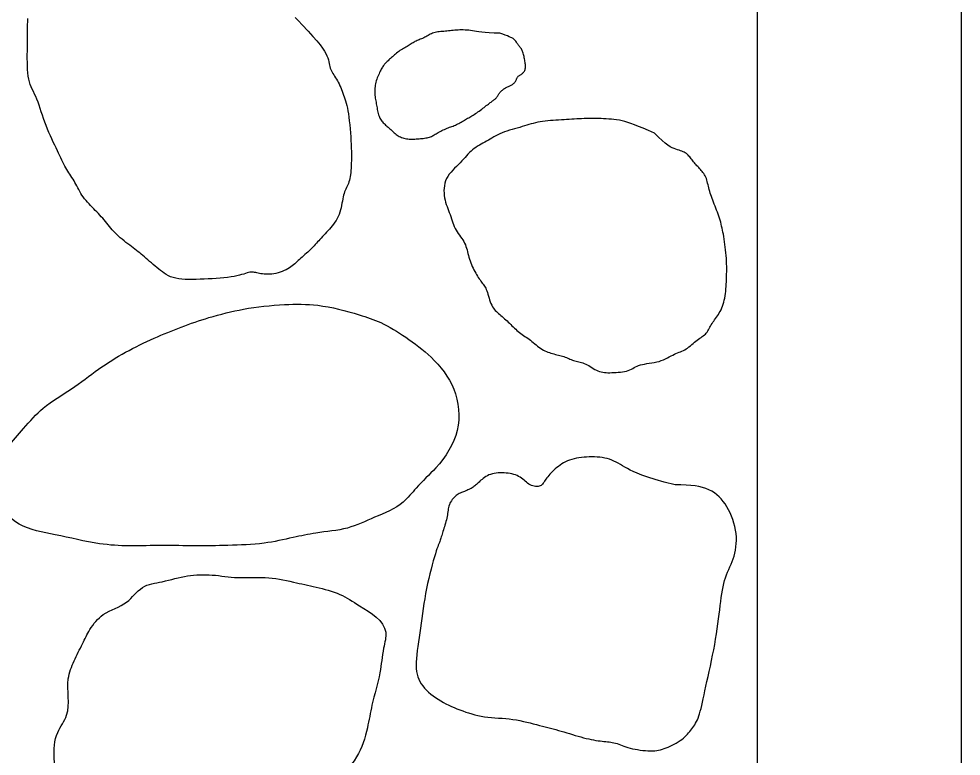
# Model space of a CAD drawing. Header units: inches. Extents: x 11 to 68, y 11 to 126.
# Drawn here: x 44.85 to 67.98, y 69.4 to 87.49 of the extents above; entities that cross this region are included whole.
import ezdxf

# ---------------------------------------------------------------- set-up
doc = ezdxf.new("R2010")
doc.units = ezdxf.units.IN
doc.header["$MEASUREMENT"] = 0

msp = doc.modelspace()

# ---------------------------------------------------------------- linework, layer by layer
for p, q in [((62.98, 26.012), (62.98, 126.012)), ((67.98, 126.012), (67.98, 23.632))]:
    msp.add_line(p, q)
for points in [[(51.801, 87.343), (51.948, 87.191), (52.069, 87.06), (52.167, 86.948), (52.244, 86.852), (52.305, 86.771), (52.351, 86.7), (52.385, 86.639), (52.411, 86.583), (52.431, 86.532), (52.447, 86.484), (52.459, 86.439), (52.468, 86.396), (52.477, 86.356), (52.485, 86.319), (52.494, 86.282), (52.506, 86.248), (52.52, 86.214), (52.537, 86.18), (52.556, 86.148), (52.577, 86.114), (52.599, 86.081), (52.622, 86.046), (52.645, 86.011), (52.667, 85.973), (52.689, 85.934), (52.71, 85.893), (52.73, 85.85), (52.749, 85.806), (52.768, 85.761), (52.786, 85.715), (52.804, 85.668), (52.821, 85.621), (52.837, 85.574), (52.854, 85.526), (52.869, 85.475), (52.884, 85.422), (52.899, 85.364), (52.913, 85.301), (52.926, 85.233), (52.939, 85.157), (52.95, 85.074), (52.961, 84.985), (52.972, 84.891), (52.981, 84.794), (52.989, 84.696), (52.996, 84.598), (53.002, 84.502), (53.007, 84.409), (53.01, 84.321), (53.012, 84.238), (53.013, 84.16), (53.013, 84.086), (53.012, 84.016), (53.01, 83.95), (53.007, 83.887), (53.004, 83.827), (52.999, 83.771), (52.994, 83.717), (52.988, 83.666), (52.98, 83.618), (52.972, 83.572), (52.962, 83.529), (52.951, 83.489), (52.938, 83.451), (52.924, 83.415), (52.909, 83.381), (52.893, 83.348), (52.877, 83.315), (52.861, 83.281), (52.846, 83.245), (52.831, 83.207), (52.819, 83.166), (52.808, 83.12), (52.799, 83.071), (52.79, 83.019), (52.781, 82.965), (52.771, 82.91), (52.76, 82.855), (52.747, 82.8), (52.73, 82.745), (52.711, 82.692), (52.688, 82.641), (52.662, 82.592), (52.634, 82.544), (52.603, 82.498), (52.572, 82.453), (52.539, 82.41), (52.505, 82.368), (52.471, 82.328), (52.437, 82.289), (52.403, 82.252), (52.37, 82.216), (52.337, 82.18), (52.304, 82.146), (52.272, 82.112), (52.241, 82.079), (52.212, 82.047), (52.183, 82.015), (52.154, 81.984), (52.126, 81.953), (52.098, 81.922), (52.068, 81.891), (52.038, 81.861), (52.007, 81.83), (51.974, 81.799), (51.941, 81.768), (51.906, 81.737), (51.871, 81.707), (51.836, 81.676), (51.802, 81.646), (51.769, 81.617), (51.737, 81.588), (51.707, 81.56), (51.678, 81.533), (51.65, 81.506), (51.621, 81.48), (51.592, 81.454), (51.561, 81.429), (51.527, 81.405), (51.491, 81.381), (51.45, 81.357), (51.407, 81.334), (51.361, 81.313), (51.313, 81.293), (51.263, 81.274), (51.212, 81.259), (51.161, 81.245), (51.11, 81.235), (51.06, 81.228), (51.011, 81.224), (50.963, 81.222), (50.917, 81.223), (50.873, 81.226), (50.831, 81.23), (50.792, 81.236), (50.755, 81.243), (50.722, 81.25), (50.691, 81.257), (50.662, 81.264), (50.634, 81.27), (50.606, 81.274), (50.579, 81.276), (50.55, 81.276), (50.519, 81.272), (50.487, 81.265), (50.451, 81.255), (50.412, 81.243), (50.368, 81.229), (50.318, 81.214), (50.264, 81.199), (50.202, 81.184), (50.133, 81.17), (50.057, 81.157), (49.973, 81.146), (49.884, 81.136), (49.791, 81.128), (49.694, 81.12), (49.595, 81.114), (49.496, 81.108), (49.396, 81.103), (49.298, 81.099), (49.202, 81.096), (49.109, 81.094), (49.018, 81.094), (48.932, 81.097), (48.85, 81.103), (48.773, 81.112), (48.701, 81.125), (48.635, 81.142), (48.575, 81.163), (48.519, 81.188), (48.467, 81.216), (48.418, 81.246), (48.371, 81.279), (48.325, 81.314), (48.281, 81.35), (48.236, 81.387), (48.191, 81.425), (48.146, 81.463), (48.102, 81.501), (48.058, 81.539), (48.015, 81.576), (47.973, 81.612), (47.932, 81.648), (47.893, 81.681), (47.854, 81.713), (47.816, 81.745), (47.778, 81.776), (47.739, 81.807), (47.699, 81.838), (47.658, 81.869), (47.616, 81.902), (47.571, 81.936), (47.525, 81.97), (47.478, 82.006), (47.431, 82.043), (47.384, 82.081), (47.338, 82.12), (47.293, 82.158), (47.251, 82.198), (47.212, 82.237), (47.175, 82.277), (47.14, 82.317), (47.106, 82.357), (47.074, 82.397), (47.042, 82.438), (47.009, 82.477), (46.977, 82.517), (46.943, 82.556), (46.908, 82.596), (46.873, 82.635), (46.837, 82.674), (46.8, 82.713), (46.762, 82.752), (46.725, 82.791), (46.686, 82.83), (46.648, 82.87), (46.609, 82.91), (46.571, 82.951), (46.534, 82.992), (46.497, 83.034), (46.462, 83.077), (46.429, 83.12), (46.398, 83.164), (46.37, 83.208), (46.343, 83.253), (46.318, 83.299), (46.295, 83.344), (46.272, 83.389), (46.249, 83.433), (46.226, 83.477), (46.203, 83.519), (46.178, 83.559), (46.153, 83.599), (46.128, 83.637), (46.102, 83.676), (46.076, 83.714), (46.05, 83.753), (46.024, 83.793), (45.999, 83.835), (45.975, 83.878), (45.952, 83.924), (45.928, 83.972), (45.904, 84.022), (45.879, 84.076), (45.853, 84.132), (45.826, 84.192), (45.796, 84.255), (45.764, 84.323), (45.73, 84.393), (45.695, 84.467), (45.659, 84.544), (45.622, 84.623), (45.586, 84.704), (45.551, 84.787), (45.518, 84.871), (45.486, 84.957), (45.456, 85.042), (45.428, 85.128), (45.4, 85.212), (45.373, 85.293), (45.346, 85.372), (45.319, 85.447), (45.291, 85.518), (45.263, 85.583), (45.234, 85.645), (45.206, 85.704), (45.179, 85.762), (45.154, 85.82), (45.13, 85.88), (45.11, 85.943), (45.093, 86.011), (45.079, 86.084), (45.07, 86.162), (45.063, 86.245), (45.059, 86.332), (45.057, 86.422), (45.056, 86.515), (45.056, 86.609), (45.057, 86.704), (45.058, 86.8), (45.058, 86.895), (45.059, 86.99), (45.06, 87.082), (45.061, 87.173), (45.063, 87.261), (45.065, 87.345), (45.068, 87.425), (45.072, 87.5)], [(51.634, 87.524), (51.714, 87.441), (51.801, 87.343)], [(56.655, 87.139), (56.513, 87.14), (56.394, 87.145), (56.294, 87.152), (56.212, 87.16), (56.142, 87.169), (56.083, 87.179), (56.031, 87.188), (55.983, 87.197), (55.936, 87.204), (55.891, 87.209), (55.846, 87.214), (55.801, 87.217), (55.758, 87.218), (55.715, 87.219), (55.673, 87.218), (55.632, 87.217), (55.591, 87.214), (55.551, 87.211), (55.511, 87.208), (55.472, 87.204), (55.434, 87.2), (55.395, 87.195), (55.357, 87.191), (55.319, 87.188), (55.281, 87.184), (55.244, 87.181), (55.207, 87.178), (55.17, 87.174), (55.135, 87.169), (55.1, 87.164), (55.067, 87.157), (55.035, 87.148), (55.004, 87.137), (54.975, 87.125), (54.947, 87.111), (54.92, 87.097), (54.893, 87.082), (54.866, 87.067), (54.84, 87.052), (54.813, 87.038), (54.786, 87.025), (54.759, 87.012), (54.731, 87.001), (54.703, 86.989), (54.676, 86.978), (54.649, 86.967), (54.623, 86.956), (54.598, 86.944), (54.573, 86.932), (54.549, 86.919), (54.526, 86.905), (54.502, 86.891), (54.479, 86.876), (54.455, 86.862), (54.431, 86.846), (54.405, 86.831), (54.378, 86.815), (54.35, 86.799), (54.322, 86.783), (54.293, 86.766), (54.263, 86.748), (54.234, 86.73), (54.205, 86.711), (54.176, 86.691), (54.148, 86.671), (54.12, 86.649), (54.094, 86.627), (54.068, 86.605), (54.043, 86.583), (54.018, 86.561), (53.995, 86.54), (53.973, 86.52), (53.951, 86.5), (53.931, 86.482), (53.912, 86.464), (53.893, 86.447), (53.875, 86.43), (53.858, 86.413), (53.842, 86.396), (53.827, 86.378), (53.813, 86.36), (53.799, 86.342), (53.785, 86.323), (53.772, 86.302), (53.759, 86.28), (53.746, 86.257), (53.733, 86.232), (53.719, 86.205), (53.704, 86.175), (53.69, 86.145), (53.675, 86.112), (53.661, 86.078), (53.647, 86.043), (53.634, 86.008), (53.623, 85.971), (53.613, 85.935), (53.604, 85.899), (53.597, 85.863), (53.592, 85.827), (53.588, 85.791), (53.586, 85.756), (53.585, 85.72), (53.586, 85.685), (53.588, 85.65), (53.59, 85.616), (53.594, 85.581), (53.599, 85.547), (53.604, 85.513), (53.61, 85.478), (53.617, 85.444), (53.623, 85.409), (53.629, 85.374), (53.635, 85.339), (53.642, 85.304), (53.648, 85.268), (53.655, 85.234), (53.662, 85.2), (53.67, 85.167), (53.679, 85.135), (53.69, 85.105), (53.701, 85.077), (53.714, 85.051), (53.728, 85.026), (53.743, 85.003), (53.759, 84.982), (53.776, 84.961), (53.794, 84.941), (53.813, 84.922), (53.832, 84.903), (53.851, 84.885), (53.871, 84.868), (53.892, 84.85), (53.912, 84.832), (53.933, 84.814), (53.955, 84.795), (53.976, 84.776), (53.998, 84.756), (54.019, 84.736), (54.041, 84.716), (54.064, 84.695), (54.087, 84.675), (54.111, 84.656), (54.135, 84.638), (54.16, 84.621), (54.187, 84.606), (54.214, 84.593), (54.242, 84.581), (54.271, 84.57), (54.301, 84.562), (54.332, 84.554), (54.364, 84.549), (54.397, 84.544), (54.43, 84.542), (54.465, 84.54), (54.499, 84.54), (54.535, 84.54), (54.57, 84.542), (54.605, 84.543), (54.641, 84.546), (54.676, 84.549), (54.71, 84.551), (54.744, 84.554), (54.777, 84.558), (54.809, 84.562), (54.84, 84.567), (54.87, 84.572), (54.899, 84.579), (54.926, 84.587), (54.951, 84.596), (54.975, 84.607), (54.999, 84.618), (55.022, 84.631), (55.045, 84.644), (55.068, 84.658), (55.093, 84.673), (55.118, 84.688), (55.146, 84.703), (55.174, 84.719), (55.204, 84.734), (55.235, 84.749), (55.267, 84.764), (55.298, 84.779), (55.33, 84.792), (55.361, 84.805), (55.391, 84.817), (55.421, 84.829), (55.451, 84.84), (55.48, 84.85), (55.508, 84.861), (55.537, 84.872), (55.565, 84.884), (55.593, 84.897), (55.621, 84.911), (55.649, 84.926), (55.677, 84.941), (55.705, 84.957), (55.733, 84.973), (55.76, 84.989), (55.787, 85.005), (55.814, 85.021), (55.84, 85.036), (55.866, 85.05), (55.893, 85.065), (55.919, 85.079), (55.945, 85.094), (55.972, 85.11), (56, 85.127), (56.028, 85.145), (56.058, 85.164), (56.088, 85.185), (56.118, 85.206), (56.149, 85.229), (56.18, 85.252), (56.21, 85.274), (56.24, 85.297), (56.269, 85.319), (56.297, 85.341), (56.324, 85.361), (56.349, 85.381), (56.374, 85.4), (56.397, 85.417), (56.419, 85.434), (56.44, 85.449), (56.46, 85.464), (56.478, 85.477), (56.495, 85.489), (56.51, 85.5), (56.525, 85.511), (56.538, 85.522), (56.551, 85.533), (56.563, 85.544), (56.574, 85.557), (56.584, 85.57), (56.594, 85.584), (56.604, 85.599), (56.613, 85.615), (56.624, 85.631), (56.634, 85.647), (56.646, 85.664), (56.658, 85.681), (56.672, 85.697), (56.687, 85.713), (56.703, 85.729), (56.72, 85.744), (56.738, 85.759), (56.755, 85.773), (56.774, 85.785), (56.792, 85.797), (56.81, 85.807), (56.829, 85.816), (56.847, 85.824), (56.865, 85.832), (56.882, 85.839), (56.899, 85.847), (56.916, 85.854), (56.933, 85.862), (56.949, 85.871), (56.965, 85.881), (56.98, 85.892), (56.994, 85.903), (57.007, 85.915), (57.019, 85.928), (57.03, 85.941), (57.039, 85.955), (57.048, 85.97), (57.055, 85.985), (57.061, 86), (57.067, 86.015), (57.074, 86.03), (57.081, 86.045), (57.089, 86.058), (57.098, 86.07), (57.109, 86.082), (57.122, 86.092), (57.136, 86.101), (57.15, 86.11), (57.165, 86.119), (57.181, 86.129), (57.196, 86.139), (57.21, 86.15), (57.224, 86.162), (57.237, 86.176), (57.248, 86.191), (57.259, 86.208), (57.268, 86.226), (57.275, 86.246), (57.28, 86.267), (57.284, 86.29), (57.285, 86.314), (57.285, 86.34), (57.283, 86.367), (57.28, 86.394), (57.276, 86.423), (57.271, 86.451), (57.266, 86.48), (57.26, 86.509), (57.255, 86.537), (57.249, 86.565), (57.244, 86.593), (57.238, 86.619), (57.231, 86.645), (57.224, 86.669), (57.215, 86.692), (57.206, 86.713), (57.195, 86.733), (57.184, 86.751), (57.171, 86.769), (57.158, 86.785), (57.145, 86.801), (57.132, 86.817), (57.12, 86.833), (57.107, 86.849), (57.096, 86.867), (57.085, 86.884), (57.074, 86.903), (57.062, 86.921), (57.05, 86.939), (57.035, 86.957), (57.019, 86.974), (57.001, 86.99), (56.979, 87.006), (56.954, 87.021), (56.923, 87.036), (56.886, 87.052), (56.842, 87.07), (56.789, 87.09), (56.728, 87.113), (56.655, 87.139)], [(60.456, 84.689), (60.305, 84.753), (60.174, 84.807), (60.061, 84.853), (59.962, 84.891), (59.875, 84.923), (59.797, 84.949), (59.725, 84.97), (59.657, 84.987), (59.59, 85.001), (59.523, 85.012), (59.458, 85.021), (59.393, 85.028), (59.329, 85.033), (59.266, 85.037), (59.204, 85.04), (59.142, 85.042), (59.081, 85.044), (59.02, 85.045), (58.96, 85.045), (58.901, 85.045), (58.841, 85.045), (58.782, 85.044), (58.723, 85.042), (58.663, 85.04), (58.603, 85.038), (58.543, 85.035), (58.482, 85.031), (58.421, 85.028), (58.359, 85.024), (58.295, 85.02), (58.231, 85.016), (58.166, 85.011), (58.099, 85.007), (58.032, 85.003), (57.965, 84.999), (57.897, 84.994), (57.831, 84.988), (57.766, 84.982), (57.703, 84.974), (57.643, 84.964), (57.585, 84.953), (57.53, 84.94), (57.476, 84.926), (57.423, 84.911), (57.37, 84.895), (57.316, 84.879), (57.261, 84.862), (57.204, 84.845), (57.144, 84.828), (57.082, 84.81), (57.019, 84.792), (56.955, 84.774), (56.892, 84.755), (56.829, 84.735), (56.769, 84.714), (56.711, 84.692), (56.656, 84.668), (56.605, 84.644), (56.556, 84.618), (56.509, 84.592), (56.463, 84.565), (56.418, 84.539), (56.374, 84.513), (56.33, 84.487), (56.286, 84.462), (56.241, 84.438), (56.197, 84.414), (56.153, 84.389), (56.109, 84.363), (56.067, 84.336), (56.026, 84.307), (55.986, 84.276), (55.948, 84.243), (55.911, 84.207), (55.874, 84.17), (55.838, 84.13), (55.801, 84.089), (55.763, 84.047), (55.723, 84.004), (55.681, 83.96), (55.637, 83.916), (55.592, 83.871), (55.545, 83.825), (55.5, 83.777), (55.457, 83.729), (55.416, 83.679), (55.38, 83.626), (55.35, 83.572), (55.325, 83.515), (55.307, 83.457), (55.294, 83.397), (55.287, 83.336), (55.285, 83.275), (55.286, 83.215), (55.292, 83.156), (55.301, 83.098), (55.312, 83.042), (55.326, 82.989), (55.342, 82.936), (55.36, 82.885), (55.378, 82.835), (55.397, 82.785), (55.415, 82.736), (55.434, 82.687), (55.451, 82.637), (55.468, 82.587), (55.484, 82.538), (55.502, 82.489), (55.519, 82.441), (55.538, 82.394), (55.559, 82.348), (55.582, 82.304), (55.607, 82.262), (55.634, 82.221), (55.662, 82.181), (55.691, 82.142), (55.719, 82.104), (55.745, 82.065), (55.77, 82.027), (55.792, 81.987), (55.81, 81.946), (55.825, 81.905), (55.839, 81.862), (55.85, 81.819), (55.861, 81.775), (55.872, 81.73), (55.883, 81.685), (55.896, 81.64), (55.91, 81.595), (55.925, 81.55), (55.943, 81.505), (55.961, 81.46), (55.98, 81.416), (56.001, 81.374), (56.021, 81.332), (56.042, 81.292), (56.064, 81.253), (56.085, 81.216), (56.106, 81.18), (56.127, 81.147), (56.148, 81.114), (56.169, 81.084), (56.188, 81.056), (56.208, 81.029), (56.226, 81.004), (56.244, 80.98), (56.261, 80.956), (56.278, 80.932), (56.294, 80.906), (56.309, 80.878), (56.324, 80.848), (56.338, 80.813), (56.351, 80.774), (56.365, 80.731), (56.378, 80.686), (56.392, 80.64), (56.406, 80.593), (56.421, 80.548), (56.438, 80.504), (56.456, 80.463), (56.476, 80.427), (56.497, 80.394), (56.52, 80.364), (56.545, 80.336), (56.57, 80.31), (56.597, 80.285), (56.625, 80.261), (56.653, 80.237), (56.682, 80.212), (56.711, 80.186), (56.741, 80.16), (56.771, 80.133), (56.802, 80.105), (56.832, 80.077), (56.863, 80.049), (56.893, 80.02), (56.924, 79.99), (56.954, 79.961), (56.984, 79.931), (57.015, 79.902), (57.045, 79.873), (57.076, 79.845), (57.108, 79.818), (57.14, 79.792), (57.172, 79.767), (57.205, 79.744), (57.238, 79.721), (57.272, 79.698), (57.306, 79.676), (57.34, 79.652), (57.374, 79.628), (57.409, 79.602), (57.443, 79.575), (57.478, 79.547), (57.512, 79.518), (57.547, 79.489), (57.582, 79.461), (57.617, 79.433), (57.653, 79.408), (57.689, 79.384), (57.725, 79.363), (57.762, 79.344), (57.799, 79.328), (57.836, 79.313), (57.873, 79.3), (57.91, 79.288), (57.947, 79.278), (57.984, 79.268), (58.021, 79.258), (58.057, 79.249), (58.093, 79.239), (58.128, 79.23), (58.162, 79.221), (58.196, 79.211), (58.229, 79.201), (58.26, 79.19), (58.291, 79.178), (58.321, 79.166), (58.35, 79.154), (58.378, 79.141), (58.407, 79.129), (58.436, 79.118), (58.466, 79.107), (58.496, 79.097), (58.527, 79.089), (58.559, 79.081), (58.591, 79.074), (58.625, 79.066), (58.659, 79.057), (58.694, 79.047), (58.729, 79.034), (58.765, 79.019), (58.801, 79), (58.838, 78.98), (58.875, 78.957), (58.912, 78.934), (58.949, 78.911), (58.987, 78.889), (59.025, 78.869), (59.063, 78.851), (59.102, 78.837), (59.141, 78.826), (59.181, 78.818), (59.223, 78.813), (59.265, 78.81), (59.31, 78.808), (59.356, 78.808), (59.405, 78.809), (59.456, 78.811), (59.509, 78.814), (59.562, 78.818), (59.616, 78.823), (59.668, 78.83), (59.719, 78.838), (59.766, 78.849), (59.81, 78.862), (59.85, 78.877), (59.886, 78.894), (59.92, 78.912), (59.954, 78.931), (59.988, 78.949), (60.023, 78.967), (60.062, 78.983), (60.106, 78.998), (60.155, 79.01), (60.208, 79.02), (60.265, 79.03), (60.324, 79.038), (60.385, 79.048), (60.446, 79.058), (60.506, 79.07), (60.565, 79.085), (60.62, 79.103), (60.673, 79.124), (60.722, 79.147), (60.77, 79.17), (60.815, 79.194), (60.859, 79.218), (60.9, 79.24), (60.941, 79.261), (60.98, 79.278), (61.017, 79.294), (61.054, 79.309), (61.091, 79.323), (61.126, 79.337), (61.161, 79.353), (61.196, 79.37), (61.23, 79.39), (61.265, 79.413), (61.299, 79.439), (61.334, 79.467), (61.368, 79.496), (61.401, 79.525), (61.435, 79.554), (61.468, 79.582), (61.501, 79.608), (61.533, 79.632), (61.564, 79.654), (61.594, 79.675), (61.624, 79.695), (61.651, 79.715), (61.677, 79.735), (61.702, 79.757), (61.724, 79.78), (61.744, 79.805), (61.763, 79.832), (61.78, 79.861), (61.796, 79.89), (61.812, 79.921), (61.829, 79.952), (61.846, 79.984), (61.864, 80.015), (61.884, 80.046), (61.905, 80.076), (61.928, 80.107), (61.951, 80.138), (61.974, 80.17), (61.997, 80.203), (62.02, 80.238), (62.043, 80.275), (62.064, 80.313), (62.085, 80.354), (62.104, 80.396), (62.122, 80.441), (62.138, 80.487), (62.153, 80.536), (62.166, 80.586), (62.177, 80.638), (62.187, 80.692), (62.195, 80.747), (62.201, 80.804), (62.206, 80.862), (62.21, 80.92), (62.214, 80.98), (62.216, 81.041), (62.219, 81.102), (62.221, 81.163), (62.222, 81.225), (62.224, 81.287), (62.224, 81.35), (62.224, 81.414), (62.223, 81.479), (62.22, 81.545), (62.217, 81.613), (62.212, 81.681), (62.206, 81.75), (62.198, 81.82), (62.19, 81.889), (62.181, 81.956), (62.172, 82.022), (62.162, 82.086), (62.153, 82.146), (62.143, 82.203), (62.133, 82.257), (62.123, 82.308), (62.113, 82.357), (62.101, 82.406), (62.09, 82.453), (62.077, 82.5), (62.062, 82.548), (62.047, 82.597), (62.031, 82.646), (62.013, 82.697), (61.995, 82.747), (61.977, 82.797), (61.958, 82.847), (61.939, 82.897), (61.921, 82.945), (61.902, 82.992), (61.885, 83.038), (61.868, 83.084), (61.852, 83.128), (61.837, 83.172), (61.822, 83.215), (61.809, 83.257), (61.797, 83.299), (61.786, 83.34), (61.776, 83.381), (61.766, 83.421), (61.757, 83.46), (61.747, 83.498), (61.736, 83.535), (61.725, 83.57), (61.712, 83.603), (61.697, 83.635), (61.68, 83.664), (61.662, 83.692), (61.643, 83.719), (61.623, 83.745), (61.602, 83.77), (61.581, 83.794), (61.559, 83.817), (61.537, 83.841), (61.516, 83.864), (61.495, 83.887), (61.473, 83.91), (61.453, 83.933), (61.432, 83.957), (61.412, 83.981), (61.393, 84.005), (61.374, 84.029), (61.356, 84.053), (61.337, 84.078), (61.318, 84.101), (61.299, 84.124), (61.279, 84.146), (61.257, 84.166), (61.234, 84.185), (61.209, 84.202), (61.182, 84.217), (61.153, 84.23), (61.122, 84.243), (61.089, 84.255), (61.054, 84.268), (61.016, 84.28), (60.977, 84.294), (60.935, 84.309), (60.889, 84.327), (60.838, 84.353), (60.781, 84.389), (60.715, 84.438), (60.64, 84.502), (60.554, 84.585), (60.456, 84.689)], [(60.963, 76.053), (60.691, 76.125), (60.468, 76.189), (60.287, 76.245), (60.141, 76.295), (60.025, 76.34), (59.932, 76.38), (59.855, 76.418), (59.789, 76.454), (59.728, 76.489), (59.671, 76.522), (59.616, 76.554), (59.562, 76.585), (59.509, 76.613), (59.457, 76.639), (59.403, 76.662), (59.348, 76.682), (59.291, 76.699), (59.232, 76.712), (59.171, 76.723), (59.108, 76.731), (59.045, 76.736), (58.98, 76.739), (58.916, 76.74), (58.851, 76.74), (58.786, 76.737), (58.722, 76.733), (58.659, 76.727), (58.596, 76.719), (58.536, 76.709), (58.477, 76.696), (58.42, 76.681), (58.366, 76.663), (58.315, 76.642), (58.266, 76.619), (58.219, 76.594), (58.175, 76.567), (58.133, 76.538), (58.093, 76.508), (58.055, 76.477), (58.018, 76.445), (57.983, 76.413), (57.949, 76.381), (57.917, 76.348), (57.887, 76.316), (57.859, 76.285), (57.833, 76.254), (57.809, 76.224), (57.788, 76.195), (57.77, 76.167), (57.754, 76.142), (57.738, 76.117), (57.723, 76.095), (57.707, 76.075), (57.69, 76.058), (57.671, 76.043), (57.649, 76.032), (57.624, 76.023), (57.595, 76.018), (57.564, 76.016), (57.531, 76.017), (57.497, 76.022), (57.463, 76.03), (57.429, 76.041), (57.397, 76.056), (57.366, 76.075), (57.336, 76.097), (57.307, 76.12), (57.278, 76.145), (57.249, 76.171), (57.219, 76.196), (57.188, 76.221), (57.154, 76.243), (57.118, 76.264), (57.08, 76.282), (57.04, 76.298), (56.998, 76.311), (56.954, 76.323), (56.908, 76.332), (56.861, 76.34), (56.813, 76.346), (56.763, 76.349), (56.714, 76.351), (56.664, 76.351), (56.614, 76.348), (56.566, 76.344), (56.518, 76.336), (56.473, 76.326), (56.429, 76.313), (56.388, 76.297), (56.35, 76.279), (56.314, 76.258), (56.281, 76.237), (56.25, 76.214), (56.22, 76.19), (56.193, 76.167), (56.168, 76.144), (56.145, 76.123), (56.123, 76.102), (56.102, 76.082), (56.082, 76.063), (56.061, 76.045), (56.041, 76.028), (56.02, 76.012), (55.998, 75.996), (55.975, 75.981), (55.95, 75.967), (55.925, 75.954), (55.898, 75.942), (55.872, 75.929), (55.845, 75.918), (55.818, 75.907), (55.791, 75.896), (55.764, 75.886), (55.738, 75.876), (55.712, 75.865), (55.686, 75.854), (55.661, 75.841), (55.636, 75.827), (55.61, 75.811), (55.585, 75.792), (55.56, 75.771), (55.535, 75.748), (55.511, 75.722), (55.489, 75.694), (55.467, 75.665), (55.448, 75.634), (55.431, 75.602), (55.417, 75.569), (55.406, 75.535), (55.398, 75.501), (55.391, 75.466), (55.385, 75.43), (55.38, 75.393), (55.375, 75.355), (55.37, 75.317), (55.363, 75.277), (55.354, 75.236), (55.344, 75.195), (55.332, 75.153), (55.32, 75.111), (55.307, 75.069), (55.294, 75.028), (55.281, 74.989), (55.269, 74.95), (55.258, 74.913), (55.247, 74.878), (55.238, 74.844), (55.228, 74.812), (55.219, 74.781), (55.21, 74.751), (55.201, 74.723), (55.192, 74.695), (55.181, 74.668), (55.171, 74.641), (55.159, 74.611), (55.145, 74.577), (55.13, 74.537), (55.113, 74.489), (55.094, 74.432), (55.073, 74.365), (55.049, 74.285), (55.023, 74.194), (54.995, 74.094), (54.967, 73.986), (54.939, 73.872), (54.911, 73.754), (54.883, 73.632), (54.858, 73.509), (54.835, 73.385), (54.814, 73.262), (54.794, 73.14), (54.776, 73.018), (54.758, 72.897), (54.741, 72.777), (54.724, 72.658), (54.707, 72.541), (54.69, 72.424), (54.673, 72.31), (54.656, 72.199), (54.641, 72.091), (54.627, 71.987), (54.616, 71.888), (54.607, 71.793), (54.602, 71.705), (54.601, 71.623), (54.605, 71.546), (54.612, 71.475), (54.625, 71.409), (54.642, 71.346), (54.664, 71.287), (54.691, 71.23), (54.724, 71.175), (54.763, 71.121), (54.806, 71.069), (54.854, 71.018), (54.906, 70.969), (54.962, 70.922), (55.02, 70.876), (55.08, 70.833), (55.142, 70.792), (55.205, 70.754), (55.269, 70.717), (55.334, 70.683), (55.4, 70.65), (55.467, 70.619), (55.535, 70.59), (55.603, 70.561), (55.673, 70.534), (55.744, 70.507), (55.817, 70.481), (55.89, 70.457), (55.965, 70.434), (56.041, 70.413), (56.119, 70.394), (56.199, 70.378), (56.28, 70.365), (56.364, 70.354), (56.449, 70.345), (56.535, 70.339), (56.623, 70.332), (56.711, 70.326), (56.799, 70.319), (56.888, 70.311), (56.976, 70.3), (57.063, 70.286), (57.149, 70.27), (57.234, 70.252), (57.318, 70.233), (57.399, 70.212), (57.478, 70.192), (57.555, 70.171), (57.629, 70.151), (57.7, 70.133), (57.769, 70.115), (57.836, 70.098), (57.901, 70.081), (57.966, 70.065), (58.031, 70.048), (58.096, 70.03), (58.162, 70.011), (58.23, 69.992), (58.299, 69.971), (58.369, 69.95), (58.438, 69.929), (58.508, 69.908), (58.577, 69.888), (58.645, 69.868), (58.711, 69.851), (58.776, 69.834), (58.838, 69.82), (58.898, 69.807), (58.956, 69.795), (59.012, 69.785), (59.066, 69.777), (59.117, 69.77), (59.165, 69.763), (59.211, 69.758), (59.255, 69.754), (59.297, 69.75), (59.338, 69.746), (59.378, 69.741), (59.417, 69.735), (59.455, 69.727), (59.494, 69.718), (59.533, 69.706), (59.573, 69.693), (59.614, 69.677), (59.657, 69.661), (59.702, 69.645), (59.75, 69.628), (59.801, 69.611), (59.855, 69.596), (59.913, 69.581), (59.975, 69.568), (60.038, 69.557), (60.102, 69.547), (60.167, 69.539), (60.23, 69.533), (60.292, 69.529), (60.35, 69.527), (60.406, 69.528), (60.457, 69.531), (60.507, 69.537), (60.554, 69.545), (60.601, 69.555), (60.647, 69.568), (60.693, 69.583), (60.74, 69.6), (60.788, 69.62), (60.838, 69.643), (60.888, 69.667), (60.938, 69.693), (60.987, 69.72), (61.034, 69.749), (61.079, 69.779), (61.122, 69.809), (61.161, 69.841), (61.197, 69.872), (61.231, 69.904), (61.262, 69.937), (61.291, 69.969), (61.318, 70.002), (61.344, 70.035), (61.369, 70.068), (61.394, 70.101), (61.418, 70.134), (61.441, 70.169), (61.463, 70.205), (61.484, 70.244), (61.504, 70.287), (61.524, 70.333), (61.543, 70.383), (61.56, 70.439), (61.577, 70.501), (61.594, 70.568), (61.611, 70.641), (61.628, 70.721), (61.647, 70.808), (61.668, 70.902), (61.69, 71.004), (61.714, 71.114), (61.741, 71.231), (61.768, 71.353), (61.796, 71.479), (61.825, 71.609), (61.853, 71.742), (61.88, 71.875), (61.906, 72.008), (61.93, 72.141), (61.952, 72.271), (61.972, 72.399), (61.991, 72.525), (62.008, 72.647), (62.024, 72.766), (62.039, 72.881), (62.053, 72.991), (62.066, 73.096), (62.078, 73.196), (62.091, 73.292), (62.104, 73.383), (62.118, 73.47), (62.134, 73.552), (62.152, 73.631), (62.172, 73.705), (62.196, 73.776), (62.221, 73.845), (62.248, 73.911), (62.276, 73.976), (62.305, 74.04), (62.333, 74.105), (62.359, 74.171), (62.384, 74.238), (62.406, 74.308), (62.425, 74.381), (62.441, 74.456), (62.453, 74.533), (62.461, 74.612), (62.464, 74.693), (62.462, 74.775), (62.455, 74.86), (62.443, 74.945), (62.425, 75.031), (62.402, 75.117), (62.375, 75.202), (62.344, 75.286), (62.309, 75.367), (62.271, 75.444), (62.231, 75.518), (62.187, 75.586), (62.141, 75.65), (62.092, 75.709), (62.039, 75.764), (61.983, 75.813), (61.922, 75.858), (61.857, 75.898), (61.788, 75.934), (61.713, 75.965), (61.632, 75.991), (61.544, 76.013), (61.448, 76.03), (61.343, 76.042), (61.228, 76.05), (61.101, 76.054), (60.963, 76.053)]]:
    msp.add_lwpolyline(points)
for points in [[(54.345, 79.683), (53.732, 80.037), (53.205, 80.227), (52.185, 80.461), (51.373, 80.478), (50.362, 80.366), (49.515, 80.159), (48.172, 79.653), (47.467, 79.308), (46.804, 78.893), (46.14, 78.41), (45.448, 77.939), (44.965, 77.441), (44.578, 76.972), (44.315, 76.461), (44.329, 75.674), (44.854, 75.094), (45.739, 74.832), (46.831, 74.611), (47.563, 74.556), (48.379, 74.569), (49.167, 74.556), (49.982, 74.569), (50.867, 74.625), (51.586, 74.763), (52.141, 74.872), (52.915, 74.996), (53.579, 75.259), (54.284, 75.632), (54.602, 75.977), (55.085, 76.474), (55.61, 77.393), (55.524, 78.406), (54.969, 79.186), (54.345, 79.683)], [(52.144, 73.546), (51.591, 73.669), (50.895, 73.781), (50.219, 73.781), (49.594, 73.842), (48.99, 73.822), (48.366, 73.679), (47.884, 73.536), (47.495, 73.178), (46.922, 72.871), (46.594, 72.503), (46.41, 72.155), (46.205, 71.736), (46.062, 71.296), (46.02, 70.402), (45.805, 69.982), (45.784, 68.653), (45.743, 67.29), (45.897, 66.369), (46.245, 65.864), (46.614, 65.619), (47.279, 65.557), (47.914, 65.588), (48.518, 65.762), (49.061, 65.915), (49.521, 66.161), (50.023, 66.498), (50.393, 66.767), (50.864, 67.186), (51.263, 67.503), (51.601, 67.912), (51.837, 68.221), (52.175, 68.426), (52.533, 68.712), (53.138, 69.38), (53.404, 70.096), (53.517, 70.649), (53.712, 71.446), (53.804, 72.05), (53.855, 72.439), (53.21, 73.09), (52.729, 73.366), (52.144, 73.546)]]:
    msp.add_spline(points, degree=3)

doc.saveas('drawing.dxf')
